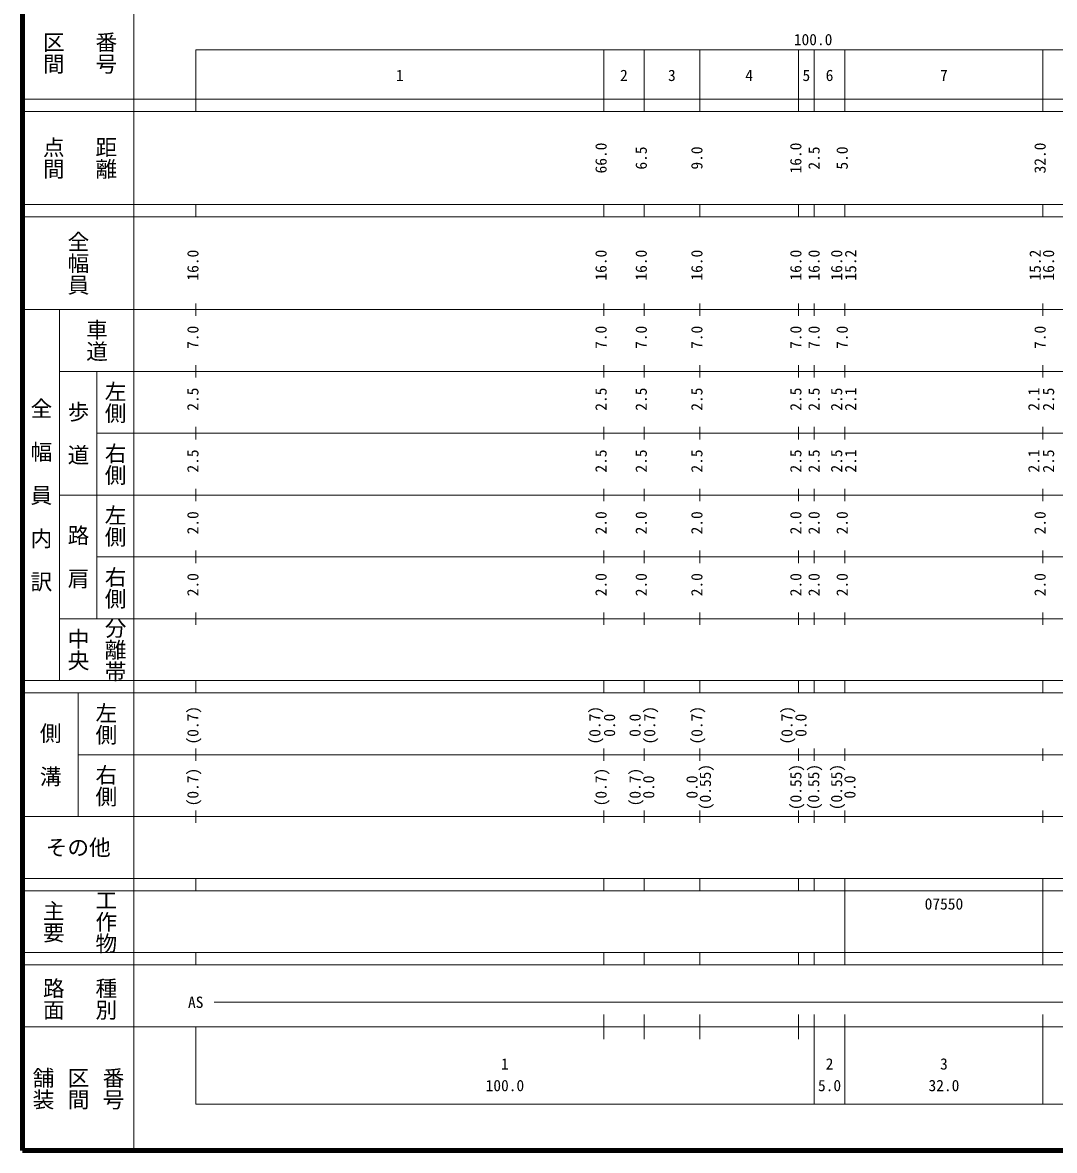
# Model space of a CAD drawing. Units: millimetres on the paper, enlarged 1000 times. Extents: x 40000 to 680000, y 20000 to 380000.
# Drawn here: x 40000 to 206870, y 20000 to 202409 of the extents above; entities that cross this region are included whole.
import ezdxf
from ezdxf.enums import TextEntityAlignment as Align

# ---------------------------------------------------------------- set-up
doc = ezdxf.new("R2010")
doc.units = ezdxf.units.MM
doc.header["$LTSCALE"] = 1000
doc.layers.add('M-TTL', color=2, linetype='Continuous', lineweight=140)
doc.layers.add('M-TTL-BAND', color=7, linetype='Continuous', lineweight=13)
doc.styles.add('@ＭＳ ゴシック', font='')
doc.styles.add('ＭＳ ゴシック', font='')
doc.styles.get('@ＭＳ ゴシック').set_extended_font_data('@MS Gothic')
doc.styles.get('ＭＳ ゴシック').set_extended_font_data('MS Gothic')

msp = doc.modelspace()

# ---------------------------------------------------------------- linework, layer by layer
at = {"layer": 'M-TTL'}
for p, q in [((40000, 380000), (40000, 20000)), ((40000, 20000), (680000, 20000))]:
    msp.add_line(p, q, dxfattribs=at)
at = {"layer": 'M-TTL-BAND'}
for p, q in [((58000, 370000), (58000, 20000)), ((68000, 198000), (579000, 198000)), ((68000, 198000), (68000, 188000)), ((134000, 188000), (134000, 198000)), ((140500, 188000), (140500, 198000)), ((149500, 188000), (149500, 198000)), ((165500, 188000), (165500, 198000)), ((168000, 188000), (168000, 198000)), ((173000, 188000), (173000, 198000)), ((205000, 188000), (205000, 198000)), ((40000, 190000), (579000, 190000)), ((40000, 188000), (579000, 188000)), ((40000, 173000), (579000, 173000)), ((68000, 171000), (68000, 173000)), ((134000, 171000), (134000, 173000)), ((140500, 171000), (140500, 173000)), ((149500, 171000), (149500, 173000)), ((165500, 171000), (165500, 173000)), ((168000, 171000), (168000, 173000)), ((173000, 171000), (173000, 173000)), ((205000, 171000), (205000, 173000)), ((40000, 171000), (579000, 171000)), ((68000, 155000), (68000, 157000)), ((134000, 155000), (134000, 157000)), ((140500, 155000), (140500, 157000)), ((149500, 155000), (149500, 157000)), ((165500, 155000), (165500, 157000)), ((168000, 155000), (168000, 157000)), ((173000, 155000), (173000, 157000)), ((205000, 155000), (205000, 157000)), ((40000, 156000), (579000, 156000)), ((46000, 96000), (46000, 156000)), ((46000, 146000), (579000, 146000)), ((52000, 146000), (52000, 106000)), ((68000, 145000), (68000, 147000)), ((134000, 145000), (134000, 147000)), ((140500, 145000), (140500, 147000)), ((149500, 145000), (149500, 147000)), ((165500, 145000), (165500, 147000)), ((168000, 145000), (168000, 147000)), ((173000, 145000), (173000, 147000)), ((205000, 145000), (205000, 147000)), ((68000, 135000), (68000, 137000)), ((134000, 135000), (134000, 137000)), ((140500, 135000), (140500, 137000)), ((149500, 135000), (149500, 137000)), ((165500, 135000), (165500, 137000)), ((168000, 135000), (168000, 137000)), ((173000, 135000), (173000, 137000)), ((205000, 135000), (205000, 137000)), ((52000, 136000), (579000, 136000)), ((46000, 126000), (579000, 126000)), ((68000, 125000), (68000, 127000)), ((134000, 125000), (134000, 127000)), ((140500, 125000), (140500, 127000)), ((149500, 125000), (149500, 127000)), ((165500, 125000), (165500, 127000)), ((168000, 125000), (168000, 127000)), ((173000, 125000), (173000, 127000)), ((205000, 125000), (205000, 127000)), ((68000, 115000), (68000, 117000)), ((134000, 115000), (134000, 117000)), ((140500, 115000), (140500, 117000)), ((149500, 115000), (149500, 117000)), ((165500, 115000), (165500, 117000)), ((168000, 115000), (168000, 117000)), ((173000, 115000), (173000, 117000)), ((205000, 115000), (205000, 117000)), ((52000, 116000), (579000, 116000)), ((46000, 106000), (579000, 106000)), ((68000, 105000), (68000, 107000)), ((134000, 105000), (134000, 107000)), ((140500, 105000), (140500, 107000)), ((149500, 105000), (149500, 107000)), ((165500, 105000), (165500, 107000)), ((168000, 105000), (168000, 107000)), ((173000, 105000), (173000, 107000)), ((205000, 105000), (205000, 107000)), ((40000, 96000), (579000, 96000)), ((68000, 94000), (68000, 96000)), ((134000, 94000), (134000, 96000)), ((140500, 94000), (140500, 96000)), ((149500, 94000), (149500, 96000)), ((165500, 94000), (165500, 96000)), ((168000, 94000), (168000, 96000)), ((173000, 94000), (173000, 96000)), ((205000, 94000), (205000, 96000)), ((40000, 94000), (579000, 94000)), ((49000, 94000), (49000, 74000)), ((49000, 84000), (579000, 84000)), ((68000, 83000), (68000, 85000)), ((134000, 83000), (134000, 85000)), ((140500, 83000), (140500, 85000)), ((149500, 83000), (149500, 85000)), ((165500, 83000), (165500, 85000)), ((168000, 83000), (168000, 85000)), ((173000, 83000), (173000, 85000)), ((205000, 83000), (205000, 85000)), ((68000, 73000), (68000, 75000)), ((134000, 73000), (134000, 75000)), ((140500, 73000), (140500, 75000)), ((149500, 73000), (149500, 75000)), ((165500, 73000), (165500, 75000)), ((168000, 73000), (168000, 75000)), ((173000, 73000), (173000, 75000)), ((205000, 73000), (205000, 75000)), ((40000, 74000), (579000, 74000)), ((40000, 64000), (579000, 64000)), ((68000, 62000), (68000, 64000)), ((134000, 62000), (134000, 64000)), ((140500, 62000), (140500, 64000)), ((149500, 62000), (149500, 64000)), ((165500, 62000), (165500, 64000)), ((168000, 62000), (168000, 64000)), ((173000, 62000), (173000, 64000)), ((205000, 62000), (205000, 64000)), ((40000, 62000), (579000, 62000)), ((173000, 52000), (173000, 62000)), ((205000, 52000), (205000, 62000)), ((40000, 52000), (579000, 52000)), ((68000, 50000), (68000, 52000)), ((134000, 50000), (134000, 52000)), ((140500, 50000), (140500, 52000)), ((149500, 50000), (149500, 52000)), ((165500, 50000), (165500, 52000)), ((168000, 50000), (168000, 52000)), ((173000, 50000), (173000, 52000)), ((205000, 50000), (205000, 52000)), ((40000, 50000), (579000, 50000)), ((71000, 44000), (395000, 44000)), ((134000, 38000), (134000, 42000)), ((140500, 38000), (140500, 42000)), ((149500, 38000), (149500, 42000)), ((165500, 38000), (165500, 42000)), ((168000, 27500), (168000, 42000)), ((173000, 27500), (173000, 42000)), ((205000, 27500), (205000, 42000)), ((40000, 40000), (579000, 40000)), ((68000, 40000), (68000, 27500)), ((68000, 27500), (579000, 27500))]:
    msp.add_line(p, q, dxfattribs=at)

# ---------------------------------------------------------------- texts
at = {"layer": 'M-TTL-BAND', "style": '@ＭＳ ゴシック'}
for s, p in [('番号', (53500, 197500)), ('区間', (45000, 197500)), ('点間', (45000, 180500)), ('距離', (53500, 180500)), ('全幅員', (49000, 163500)), ('車道', (52000, 151000)), ('左側', (55000, 141000)), ('全\u3000幅\u3000員\u3000内\u3000訳', (43000, 126000)), ('歩\u3000道', (49000, 136000)), ('右側', (55000, 131000)), ('左側', (55000, 121000)), ('路\u3000肩', (49000, 116000)), ('右側', (55000, 111000)), ('分離帯', (55000, 101000)), ('中央', (49000, 101000)), ('左側', (53500, 89000)), ('側\u3000溝', (44500, 84000)), ('右側', (53500, 79000)), ('主要', (45000, 57000)), ('工作物', (53500, 57000)), ('路面', (45000, 44500)), ('種別', (53500, 44500)), ('舗装', (43333, 30000)), ('区間', (49000, 30000)), ('番号', (54667, 30000))]:
    msp.add_text(s, height=2566, rotation=270, dxfattribs=at).set_placement(p, align=Align.MIDDLE_CENTER)
at = {"layer": 'M-TTL-BAND', "style": 'ＭＳ ゴシック'}
for s, p in [('100.0', (167844, 198195)), ('1', (101000, 192405)), ('2', (137250, 192405)), ('3', (145000, 192405)), ('4', (157500, 192405)), ('5', (166750, 192405)), ('6', (170500, 192405)), ('7', (189000, 192405)), ('07550', (189000, 58405)), ('AS', (68000, 42500)), ('1', (118000, 32523)), ('2', (170500, 32523)), ('3', (189000, 32523)), ('100.0', (118000, 29033)), ('5.0', (170500, 29033)), ('32.0', (189000, 29033))]:
    msp.add_text(s, height=1833, dxfattribs=at).set_placement(p, align=Align.BOTTOM_CENTER)
for s, p in [('66.0', (135000, 180500)), ('16.0', (166500, 180500)), ('32.0', (206000, 180500)), ('6.5', (141500, 180500)), ('9.0', (150500, 180500)), ('2.5', (169452, 180500)), ('5.0', (174000, 180500)), ('16.0', (69000, 163174)), ('16.0', (135000, 163174)), ('16.0', (141500, 163174)), ('16.0', (150500, 163174)), ('16.0', (166500, 163174)), ('16.0', (169452, 163174)), ('16.0', (173106, 163174)), ('15.2', (175370, 163174)), ('15.2', (205211, 163174)), ('16.0', (207370, 163174)), ('7.0', (69000, 151500)), ('7.0', (135000, 151500)), ('7.0', (141500, 151500)), ('7.0', (150500, 151500)), ('7.0', (166500, 151500)), ('7.0', (169452, 151500)), ('7.0', (174000, 151500)), ('7.0', (206000, 151500)), ('2.5', (69000, 141500)), ('2.5', (135000, 141500)), ('2.5', (141500, 141500)), ('2.5', (150500, 141500)), ('2.5', (166500, 141500)), ('2.5', (169452, 141500)), ('2.5', (173106, 141500)), ('2.1', (175370, 141500)), ('2.1', (205000, 141500)), ('2.5', (207370, 141500)), ('2.5', (69000, 131500)), ('2.5', (135000, 131500)), ('2.5', (141500, 131500)), ('2.5', (150500, 131500)), ('2.5', (166500, 131500)), ('2.5', (169452, 131500)), ('2.5', (173106, 131500)), ('2.1', (175370, 131500)), ('2.1', (205000, 131500)), ('2.5', (207370, 131500)), ('2.0', (69000, 121500)), ('2.0', (135000, 121500)), ('2.0', (141500, 121500)), ('2.0', (150500, 121500)), ('2.0', (166500, 121500)), ('2.0', (169452, 121500)), ('2.0', (174000, 121500)), ('2.0', (206000, 121500)), ('2.0', (69000, 111500)), ('2.0', (135000, 111500)), ('2.0', (141500, 111500)), ('2.0', (150500, 111500)), ('2.0', (166500, 111500)), ('2.0', (169452, 111500)), ('2.0', (174000, 111500)), ('2.0', (206000, 111500)), ('(0.7)', (69000, 88764)), ('(0.7)', (134000, 88764)), ('(0.7)', (142870, 88764)), ('(0.7)', (150500, 88764)), ('(0.7)', (165062, 88764)), ('0.0', (136370, 88764)), ('0.0', (140500, 88764)), ('0.0', (167328, 88764)), ('(0.55)', (151870, 78764)), ('(0.55)', (166500, 78764)), ('(0.55)', (169390, 78764)), ('(0.55)', (173094, 78764)), ('(0.7)', (69000, 78764)), ('(0.7)', (135000, 78764)), ('(0.7)', (140500, 78764)), ('0.0', (142706, 78764)), ('0.0', (149711, 78764)), ('0.0', (175245, 78764))]:
    msp.add_text(s, height=1833, rotation=90, dxfattribs=at).set_placement(p, align=Align.BOTTOM_CENTER)
msp.add_text('その他', height=2566, dxfattribs=at).set_placement((49000, 69000), align=Align.MIDDLE_CENTER)

doc.saveas('drawing.dxf')
